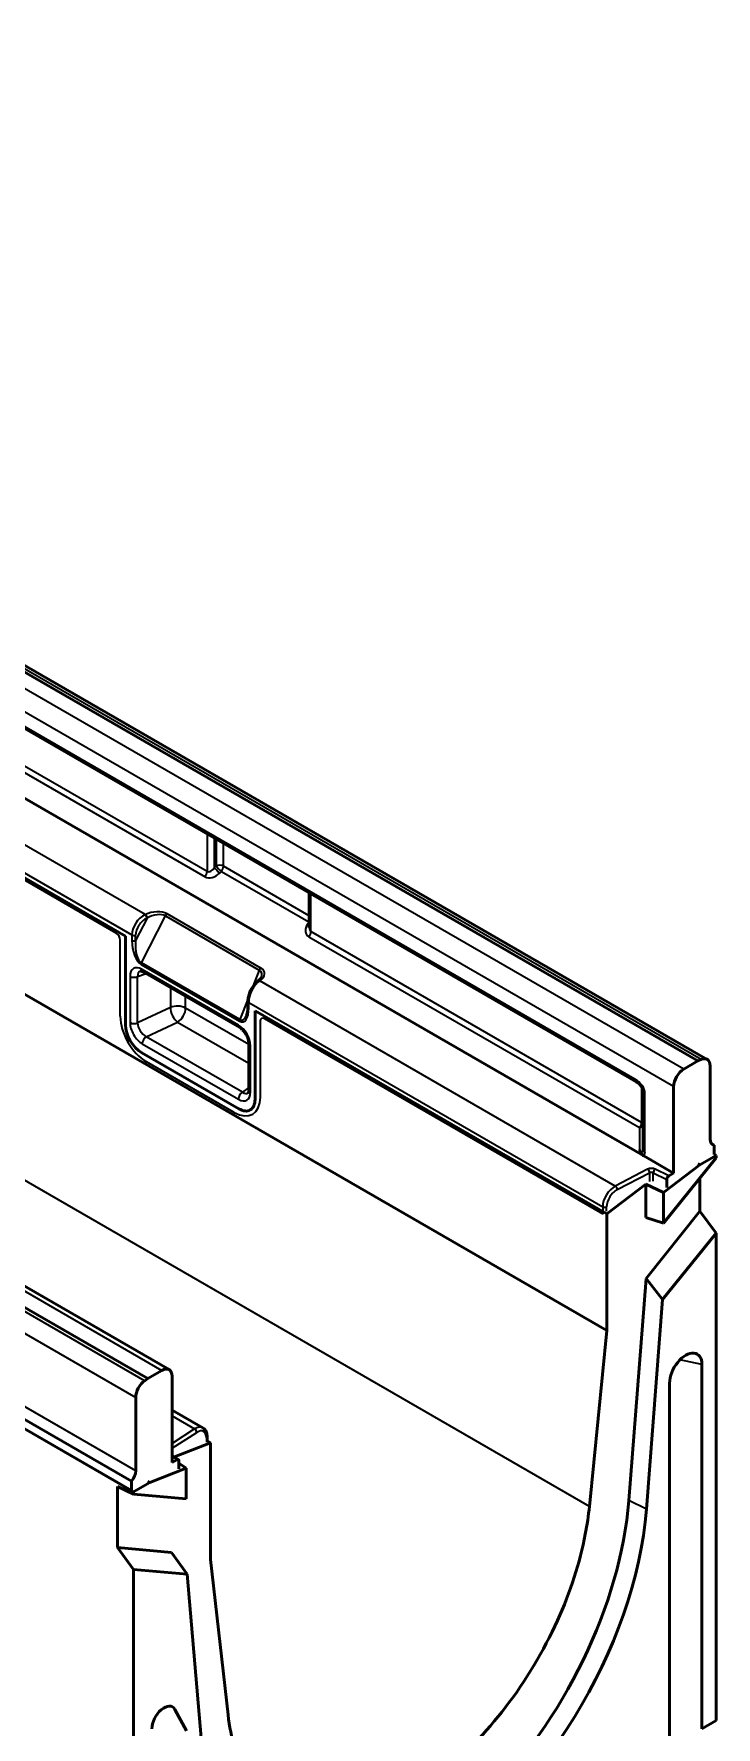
# Model space of a CAD drawing. Header units: millimetres. Extents: x 0 to 1485, y 0 to 1050.
# Drawn here: x 415.2 to 474.8, y 97.3 to 245.3 of the extents above; entities that cross this region are included whole.
import ezdxf

# ---------------------------------------------------------------- set-up
doc = ezdxf.new("R2010")
doc.units = ezdxf.units.MM
doc.header["$LTSCALE"] = 2.5
doc.layers.add('Sichtbar (ISO)', color=7, linetype='Continuous', lineweight=50)
doc.layers.add('Sichtbar schmal (ISO)', color=7, linetype='Continuous', lineweight=35)

msp = doc.modelspace()

# ---------------------------------------------------------------- linework, layer by layer
at = {"layer": 'Sichtbar (ISO)'}
for p, q in [((465.283, 131.913), (114.558, 334.404)), ((423.918, 117.828), (70.364, 321.952)), ((473.238, 155.489), (296.815, 257.347)), ((474.04, 155.626), (297.617, 257.484)), ((467.838, 153.677), (298.18, 251.63)), ((248.732, 229.586), (425.155, 127.728)), ((250.594, 230.363), (427.018, 128.505)), ((247.318, 220.605), (423.741, 118.747)), ((247.318, 219.788), (423.741, 117.93)), ((468.496, 147.205), (384.706, 195.581)), ((423.211, 166.41), (383.966, 189.068)), ((439.271, 170.171), (439.271, 167.147)), ((423.211, 158.653), (423.211, 166.41)), ((424.758, 163.266), (433.184, 158.401)), ((434.822, 162.509), (434.799, 162.493)), ((433.903, 160.705), (433.903, 160.226)), ((465.283, 142.119), (434.524, 159.878)), ((434.524, 159.878), (434.524, 152.121)), ((433.989, 157.007), (433.989, 152.958)), ((433.11, 151.305), (424.625, 156.204)), ((472.001, 154.775), (473.238, 155.489)), ((473.238, 155.489), (473.508, 155.612)), ((474.299, 155.054), (474.299, 148.644)), ((468.465, 152.877), (468.465, 147.716)), ((471.117, 145.691), (471.117, 153.244)), ((474.653, 148.141), (474.394, 148.29)), ((474.653, 148.141), (474.653, 147.324)), ((471.117, 145.691), (468.496, 147.205)), ((470.233, 141.303), (474.829, 147.02)), ((474.829, 147.222), (473.415, 146.406)), ((474.653, 147.324), (474.829, 147.222)), ((474.829, 147.02), (474.829, 147.222)), ((473.415, 146.406), (470.233, 143.988)), ((470.518, 145.141), (470.518, 144.441)), ((470.696, 145.448), (471.117, 145.691)), ((473.415, 146.406), (473.238, 146.508)), ((473.415, 145.261), (473.415, 142.345)), ((465.283, 142.119), (468.695, 144.711)), ((468.695, 144.711), (470.233, 143.988)), ((468.695, 141.8), (468.695, 144.711)), ((470.233, 143.988), (470.233, 141.303)), ((465.283, 131.913), (465.283, 142.119)), ((468.702, 136.481), (473.415, 142.345)), ((473.415, 142.345), (474.829, 140.44)), ((470.233, 141.303), (468.695, 141.8)), ((474.829, 140.44), (470.154, 134.624)), ((474.829, 97.824), (474.829, 140.44)), ((467.197, 117.057), (468.702, 136.481)), ((470.154, 134.624), (468.702, 136.481)), ((470.154, 134.624), (468.734, 116.298)), ((463.752, 116.553), (465.283, 131.913)), ((473.592, 128.953), (473.592, 97.11)), ((424.886, 127.54), (425.155, 127.728)), ((425.155, 127.728), (426.393, 128.443)), ((427.276, 120.38), (427.276, 127.932)), ((470.763, 95.477), (470.763, 127.32)), ((424.094, 119.658), (424.094, 126.068)), ((427.276, 124.97), (429.966, 123.417)), ((427.484, 120.87), (430.635, 122.115)), ((430.337, 122.636), (430.337, 122.237)), ((430.635, 122.115), (430.337, 122.287)), ((430.635, 122.115), (430.635, 111.909)), ((428.514, 119.902), (425.332, 118.645)), ((427.829, 120.632), (427.276, 121.012)), ((427.276, 120.38), (427.698, 120.623)), ((427.875, 119.821), (427.875, 120.521)), ((428.514, 119.902), (427.875, 120.33)), ((428.514, 117.216), (428.514, 119.902)), ((423.741, 117.93), (423.741, 118.747)), ((425.332, 118.645), (423.918, 117.828)), ((425.332, 118.645), (425.155, 118.747)), ((422.503, 112.951), (422.503, 118.278)), ((422.503, 118.278), (423.918, 117.626)), ((423.918, 117.828), (423.918, 117.626)), ((423.918, 117.626), (428.514, 117.216)), ((423.918, 111.046), (422.503, 112.951)), ((422.503, 112.951), (427.217, 112.53)), ((428.593, 110.628), (427.217, 112.53)), ((423.918, 111.046), (423.918, 68.43)), ((428.593, 110.628), (423.918, 111.046)), ((430.635, 111.909), (432.167, 98.318)), ((430.013, 93.942), (428.593, 110.628)), ((428.55, 96.943), (427.525, 98.806)), ((473.592, 97.11), (474.829, 97.824))]:
    msp.add_line(p, q, dxfattribs=at)
for centre, major_axis, ratio, start_param, end_param in [((424.625, 157.837), (-1, 1.732), 0.5773503, 0.7853982, 2.3561945), ((473.415, 154.544), (0.625, 1.083), 0.5773503, 5.4977871, 6.9638637), ((472.001, 153.754), (0.625, 1.083), 0.5773503, 0.7853982, 2.3561945), ((433.11, 152.938), (1, -1.732), 0.5773503, 5.4977871, 7.0685835), ((475.006, 149.052), (-0.5, -0.866), 0.5773503, 5.4977871, 6.5449847), ((470.696, 145.244), (0.126, 0.217), 0.5773419, 0.7892107, 2.360007), ((472.178, 128.137), (1, 1.732), 0.5773503, 5.4977871, 8.6393798), ((424.978, 126.579), (0.625, 1.083), 0.5773503, 0.8901179, 2.3561945), ((426.393, 127.422), (0.625, 1.083), 0.5773503, 5.4977871, 7.0685835), ((427.698, 120.419), (-0.126, -0.217), 0.5773419, 2.360007, 3.9308033), ((423.387, 119.25), (0.5, 0.866), 0.5773503, 4.4505896, 5.4977871), ((447.959, 108.03), (-13.663, -23.664), 0.5773503, 6.2728785, 8.5460044), ((449.373, 107.214), (-13.75, -23.816), 0.5773503, 5.5911625, 8.5460044), ((426.569, 97.722), (0.75, 1.299), 0.5773503, 5.9471685, 8.6393798)]:
    msp.add_ellipse(centre, major_axis=major_axis, ratio=ratio, start_param=start_param, end_param=end_param, dxfattribs=at)
for points, knots in [([(424.758, 163.266), (424.727, 163.284), (424.697, 163.298), (424.644, 163.321), (424.62, 163.328), (424.579, 163.339), (424.561, 163.342), (424.535, 163.344), (424.526, 163.343), (424.514, 163.342), (424.512, 163.341), (424.511, 163.341)], [-0.77993495, -0.77993495, -0.77993495, -0.77993495, -0.64466595, -0.64466595, -0.50939694, -0.50939694, -0.37412793, -0.37412793, -0.23885892, -0.23885892, -0.10358992, -0.10358992, -0.10358992, -0.10358992]), ([(433.903, 160.705), (433.903, 160.832), (433.918, 160.965), (433.976, 161.235), (434.018, 161.372), (434.126, 161.639), (434.191, 161.77), (434.34, 162.015), (434.423, 162.129), (434.602, 162.332), (434.698, 162.421), (434.799, 162.493)], [0, 0, 0, 0, 0.3141593, 0.3141593, 0.6283185, 0.6283185, 0.9424778, 0.9424778, 1.2566371, 1.2566371, 1.5707963, 1.5707963, 1.5707963, 1.5707963]), ([(434.822, 162.509), (434.851, 162.529), (434.878, 162.551), (434.927, 162.593), (434.95, 162.615), (434.99, 162.657), (435.008, 162.679), (435.04, 162.72), (435.053, 162.74), (435.075, 162.78), (435.084, 162.798), (435.091, 162.816)], [4.71238898, 4.71238898, 4.71238898, 4.71238898, 4.82100907, 4.82100907, 4.92962917, 4.92962917, 5.03824926, 5.03824926, 5.14686936, 5.14686936, 5.25548945, 5.25548945, 5.25548945, 5.25548945]), ([(433.792, 159.497), (433.806, 159.531), (433.818, 159.568), (433.841, 159.65), (433.852, 159.694), (433.87, 159.788), (433.878, 159.837), (433.89, 159.941), (433.895, 159.996), (433.901, 160.108), (433.903, 160.166), (433.903, 160.226)], [0.89985535, 0.89985535, 0.89985535, 0.89985535, 1.00847545, 1.00847545, 1.11709554, 1.11709554, 1.22571564, 1.22571564, 1.33433573, 1.33433573, 1.44295583, 1.44295583, 1.44295583, 1.44295583]), ([(433.989, 157.007), (433.989, 157.073), (433.982, 157.149), (433.949, 157.318), (433.922, 157.411), (433.85, 157.601), (433.804, 157.699), (433.695, 157.888), (433.633, 157.978), (433.502, 158.14), (433.432, 158.211), (433.302, 158.325), (433.24, 158.368), (433.184, 158.401)], [-0.779935, -0.779935, -0.779935, -0.779935, -0.5315834, -0.5315834, -0.2717127, -0.2717127, -0.0034149, -0.0034149, 0.2679019, 0.2679019, 0.536284, 0.536284, 0.779935, 0.779935, 0.779935, 0.779935]), ([(433.929, 152.707), (433.929, 152.707), (433.931, 152.708), (433.937, 152.715), (433.942, 152.721), (433.953, 152.743), (433.96, 152.759), (433.973, 152.8), (433.978, 152.825), (433.987, 152.885), (433.989, 152.92), (433.989, 152.958)], [-0.72725902, -0.72725902, -0.72725902, -0.72725902, -0.58180722, -0.58180722, -0.43635541, -0.43635541, -0.29090361, -0.29090361, -0.1454518, -0.1454518, 0, 0, 0, 0]), ([(468.465, 152.877), (468.465, 152.886), (468.465, 152.9), (468.46, 152.932), (468.456, 152.95), (468.444, 152.992), (468.436, 153.015), (468.413, 153.071), (468.398, 153.103), (468.356, 153.178), (468.328, 153.222), (468.254, 153.324), (468.205, 153.381), (468.089, 153.497), (468.022, 153.554), (467.914, 153.631), (467.876, 153.656), (467.838, 153.677)], [-0.1230985, -0.1230985, -0.1230985, -0.1230985, 0.0142662, 0.0142662, 0.1391054, 0.1391054, 0.2717591, 0.2717591, 0.4275458, 0.4275458, 0.6232017, 0.6232017, 0.8776949, 0.8776949, 1.1672345, 1.1672345, 1.3245994, 1.3245994, 1.3245994, 1.3245994]), ([(468.496, 147.205), (468.469, 147.22), (468.444, 147.238), (468.381, 147.291), (468.347, 147.329), (468.251, 147.461), (468.198, 147.577), (468.143, 147.727), (468.143, 147.729), (468.142, 147.731)], [0, 0, 0, 0, 0.02281424, 0.02281424, 0.06174589, 0.06174589, 0.14693076, 0.14693076, 0.1479932, 0.1479932, 0.1479932, 0.1479932]), ([(429.966, 123.417), (430.018, 123.387), (430.065, 123.349), (430.148, 123.264), (430.183, 123.216), (430.242, 123.113), (430.265, 123.058), (430.302, 122.944), (430.315, 122.885), (430.333, 122.763), (430.337, 122.7), (430.337, 122.636)], [-0.78539816, -0.78539816, -0.78539816, -0.78539816, -0.62831853, -0.62831853, -0.4712389, -0.4712389, -0.31415927, -0.31415927, -0.15707963, -0.15707963, 0, 0, 0, 0]), ([(432.167, 98.318), (432.281, 97.304), (432.478, 96.352), (433.247, 93.917), (433.985, 92.605), (436.097, 90.355), (437.551, 89.568), (440.987, 88.947), (442.958, 89.167), (446.947, 90.607), (448.918, 91.741), (452.821, 94.823), (454.715, 96.769), (458.202, 101.312), (459.745, 103.889), (462.091, 109.083), (462.917, 111.641), (463.553, 114.943), (463.672, 115.757), (463.752, 116.553)], [-13.0775673, -13.0775673, -13.0775673, -13.0775673, -12.2782383, -12.2782383, -10.8639798, -10.8639798, -9.1619318, -9.1619318, -7.3760583, -7.3760583, -5.7181179, -5.7181179, -4.0087032, -4.0087032, -2.2235158, -2.2235158, -0.5556664, -0.5556664, 0, 0, 0, 0])]:
    msp.add_open_spline(points, degree=3, knots=knots, dxfattribs=at)
at = {"layer": 'Sichtbar schmal (ISO)'}
for p, q in [((463.752, 116.553), (113.027, 319.044)), ((472.001, 154.775), (295.578, 256.633)), ((473.508, 155.612), (297.084, 257.47)), ((471.117, 153.244), (294.694, 255.102)), ((467.735, 153.906), (298.076, 251.859)), ((249.969, 230.301), (426.393, 128.443)), ((248.463, 229.398), (424.886, 127.54)), ((247.671, 227.926), (424.094, 126.068)), ((430.338, 172.046), (338.301, 225.184)), ((338.124, 224.729), (430.162, 171.591)), ((424.094, 119.658), (247.671, 221.516)), ((424.912, 168.285), (382.32, 192.876)), ((381.296, 191.017), (423.758, 166.502)), ((422.393, 166.657), (384.784, 188.371)), ((430.338, 175.328), (430.338, 172.046)), ((430.979, 172.403), (430.979, 174.958)), ((431.123, 174.875), (431.123, 172.544)), ((431.764, 172.511), (431.764, 174.505)), ((431.123, 172.544), (430.979, 172.403)), ((431.442, 171.915), (431.587, 172.056)), ((431.587, 172.056), (439.229, 167.643)), ((439.271, 168.177), (431.764, 172.511)), ((439.417, 166.805), (439.417, 170.086)), ((425.097, 167.982), (424.093, 166.013)), ((424.603, 164.062), (426.698, 168.168)), ((424.94, 168.298), (424.912, 168.285)), ((425.069, 167.969), (425.097, 167.982)), ((426.698, 168.168), (434.892, 163.437)), ((435.037, 163.608), (426.843, 168.339)), ((439.229, 167.643), (439.128, 167.478)), ((422.745, 159.395), (422.745, 166.046)), ((423.758, 166.502), (423.758, 166.023)), ((424.093, 166.013), (424.093, 166.492)), ((439.24, 166.349), (468.142, 149.663)), ((468.319, 150.118), (439.417, 166.805)), ((423.599, 162.885), (423.599, 158.837)), ((424.268, 162.865), (424.998, 163.127)), ((424.268, 158.817), (424.268, 162.865)), ((424.571, 163.927), (433.164, 158.966)), ((433.196, 159.102), (424.603, 164.062)), ((433.081, 158.629), (424.654, 163.494)), ((434.892, 163.437), (434.323, 161.983)), ((427.125, 161.899), (427.125, 160.153)), ((434.944, 162.493), (434.967, 162.509)), ((466.019, 144.552), (434.944, 162.493)), ((427.125, 160.153), (424.268, 158.817)), ((428.461, 160.112), (428.461, 161.127)), ((433.989, 156.921), (428.461, 160.112)), ((433.922, 160.958), (433.196, 159.102)), ((433.976, 160.602), (464.912, 142.742)), ((433.976, 160.124), (433.976, 160.602)), ((425.019, 157.609), (427.754, 158.887)), ((427.754, 158.887), (433.989, 155.288)), ((434.99, 158.976), (434.99, 152.326)), ((464.912, 142.109), (435.342, 159.181)), ((424.666, 156.996), (433.069, 152.145)), ((433.423, 152.757), (425.019, 157.609)), ((432.701, 150.993), (425.034, 155.42)), ((434.135, 152.754), (434.135, 156.802)), ((433.989, 153.161), (433.423, 152.757)), ((468.319, 153.234), (468.319, 150.118)), ((468.612, 147.511), (468.612, 152.672)), ((468.142, 149.663), (468.142, 147.731)), ((468.844, 146.021), (466.019, 144.552)), ((466.186, 144.241), (469.011, 145.709)), ((469.011, 145.709), (469.011, 144.962)), ((469.339, 145.713), (470.518, 145.141)), ((469.339, 144.995), (469.339, 145.713)), ((470.696, 145.448), (469.5, 146.027)), ((464.912, 142.742), (464.912, 142.109)), ((465.256, 142.359), (465.256, 142.737)), ((473.592, 128.953), (471.661, 129.359)), ((427.276, 124.462), (429.249, 123.323)), ((429.249, 123.323), (427.276, 122.058)), ((427.276, 121.638), (429.435, 123.023)), ((430.273, 122.539), (430.273, 122.161)), ((427.276, 120.913), (427.698, 120.623)), ((468.734, 116.298), (467.197, 117.057))]:
    msp.add_line(p, q, dxfattribs=at)
for centre, major_axis, ratio, start_param, end_param in [((429.985, 171.842), (0.25, 0.433), 0.5773503, 4.4505896, 5.4977871), ((430.869, 172.47), (-0.843, -0.771), 0.6979017, 0.2172594, 1.6135228), ((430.692, 172.722), (-0.342, -0.682), 0.5346109, 6.2521364, 7.6483998), ((431.266, 172.167), (0.348, -0.359), 0.12175, 3.8809968, 5.3648595), ((431.41, 172.307), (-0.5, 0), 0.5773503, 3.9269908, 5.3232542), ((431.41, 172.307), (0.348, -0.359), 0.12175, 3.8809968, 5.3648595), ((431.41, 172.307), (0.25, 0.433), 0.5773503, 4.4505896, 5.4977871), ((424.912, 167.06), (-0.857, -1.235), 0.625286, 3.9790037, 5.5498), ((425.069, 166.948), (0.734, 1.017), 0.6341106, 0.8499338, 2.4207302), ((424.912, 168.081), (0.106, -0.226), 0.5138379, 0.8325514, 2.4033477), ((425.727, 167.737), (-1.42, -0.216), 0.5346616, 3.7311777, 5.2162444), ((424.94, 168.094), (-0.106, 0.226), 0.5138379, 3.974144, 5.5449403), ((425.727, 167.533), (1.188, 0.394), 0.5354703, 0.458747, 1.9438137), ((426.843, 168.135), (0.125, 0.217), 0.5773503, 0.7853982, 1.7453293), ((439.947, 167.229), (-0.843, -0.771), 0.6979017, 5.1041813, 6.5004447), ((438.952, 167.73), (0.426, -0.261), 0.2960565, 5.3117602, 5.7193289), ((439.053, 167.895), (-0.25, -0.433), 0.5773503, 1.3089969, 1.4498652), ((439.053, 167.895), (0.426, -0.261), 0.2960565, 5.3117602, 5.4187278), ((422.391, 166.248), (-0.249, 0.434), 0.5805074, 3.9338933, 5.499219), ((423.935, 166.604), (-0.25, 0), 0.5773503, 0.7853982, 2.2514747), ((424.647, 165.662), (0.229, -1.806), 0.4754597, 4.4513154, 5.936382), ((423.935, 166.125), (-0.25, 0), 0.5773503, 0.7853982, 2.2514747), ((424.824, 165.764), (-0.065, -1.747), 0.4267709, 4.5855287, 6.0705954), ((439.064, 166.601), (-0.25, -0.433), 0.5773503, 1.3089969, 2.3561945), ((439.771, 167.48), (-0.342, -0.682), 0.5346109, 5.4667382, 6.2521364), ((424.666, 162.256), (-0.758, 1.313), 0.5710761, 5.5032504, 7.0631203), ((423.953, 163.09), (0.5, 0), 0.5773503, 3.9269908, 5.3930674), ((425.019, 162.46), (-0.586, 0.84), 0.5621281, 6.1312507, 7.0147756), ((424.748, 164.029), (-0.125, -0.217), 0.5773503, 4.8869219, 5.4977871), ((425.008, 163.699), (-0.25, -0.433), 0.5773503, 5.4977871, 6.2831853), ((435.037, 163.404), (0.125, 0.217), 0.5773503, 0.7853982, 1.7453293), ((433.995, 162.759), (1.108, 0.44), 0.6019721, 5.7715073, 6.7134735), ((433.995, 162.963), (-1.36, -0.242), 0.5782051, 2.2586988, 3.7437654), ((434.944, 161.268), (0.659, 1.351), 0.5249266, 0.7487243, 2.3195206), ((434.944, 162.289), (-0.145, 0.204), 0.634537, 5.439648, 6.2831853), ((434.967, 162.305), (-0.145, 0.204), 0.634537, 5.439648, 6.2831853), ((427.754, 159.704), (-1, 0), 0.5773503, 3.9269908, 5.3930674), ((427.754, 159.704), (0.424, -0.906), 0.5138379, 3.974144, 5.5449403), ((427.754, 159.704), (0.5, 0.866), 0.5773503, 3.9269908, 5.4977871), ((433.088, 160.789), (0.383, -1.887), 0.4251727, 5.9237943, 7.408861), ((434.153, 160.705), (-0.25, 0), 0.5773503, 0, 0.7853982), ((434.153, 160.226), (-0.25, 0), 0.5773503, 0, 0.7853982), ((425.046, 158.081), (-1.616, 2.822), 0.5805074, 0.7923007, 2.3576264), ((424.666, 158.221), (0.758, -1.299), 0.5773328, 3.9214978, 5.4922942), ((423.953, 159.041), (-0.5, 0), 0.5773503, 0.7853982, 2.2514747), ((425.019, 158.425), (-0.553, 0.841), 0.6058841, 0.7449672, 2.3157635), ((433.069, 157.405), (-0.75, 1.299), 0.5836934, 3.932454, 5.4923239), ((433.434, 158.834), (-0.25, -0.433), 0.5773503, 5.4977871, 6.2831853), ((433.34, 159.068), (-0.125, -0.217), 0.5773503, 4.8869219, 5.4977871), ((433.264, 160.891), (0.111, -1.839), 0.3793738, 6.0282942, 6.9702604), ((435.344, 158.77), (-0.25, 0.437), 0.5741908, 5.5045995, 7.0699252), ((425.019, 157.201), (0.25, 0.433), 0.5773503, 0.7853982, 2.3561945), ((434.489, 157.007), (-0.5, 0), 0.5773503, 0, 0.7853982), ((433.423, 152.349), (0.25, 0.433), 0.5773503, 0.7853982, 2.3561945), ((433.069, 153.37), (-0.758, 1.299), 0.5773328, 2.3507015, 3.9214978), ((433.423, 153.574), (0.473, -0.888), 0.5470267, 5.5109434, 6.3544807), ((434.489, 152.958), (-0.5, 0), 0.5773503, 0, 0.7853982), ((468.088, 154.11), (-0.25, -0.433), 0.5773503, 5.4977871, 6.2831853), ((467.612, 153.148), (-0.887, 0.802), 0.5755611, 3.6210666, 5.0687645), ((468.965, 152.877), (-0.5, 0), 0.5773503, 0, 0.7853982), ((432.689, 153.669), (1.625, -2.838), 0.5741908, 5.5045995, 7.0699252), ((467.965, 149.914), (-0.25, -0.433), 0.5773503, 1.3089969, 2.3561945), ((467.965, 149.914), (0.5, 0), 0.5377111, 5.0737561, 6.2831853), ((467.965, 149.914), (0.5, 0), 0.5773503, 0, 0.7853982), ((467.965, 148.626), (0.438, -1.094), 0.2209282, 5.5780495, 6.7874787), ((468.965, 147.716), (-0.5, 0), 0.5773503, 0, 0.7853982), ((467.612, 148.422), (0.88, -1.221), 0.3896244, 0.0088833, 0.4955783), ((469.178, 145.806), (-0.5, 0), 0.5773503, 4.0142573, 5.4454273), ((468.844, 145.817), (-0.115, 0.222), 0.5463429, 3.9518352, 5.5226315), ((469.178, 145.602), (0.25, 0), 0.5773503, 0.8726646, 2.3038346), ((469.5, 145.823), (-0.109, -0.225), 0.5248339, 3.8870043, 5.4578006), ((466.019, 143.327), (-0.801, -1.269), 0.6019644, 3.9508038, 5.5216001), ((466.186, 143.22), (0.677, 1.052), 0.6067281, 0.8144677, 2.3852641), ((466.019, 144.348), (-0.115, 0.222), 0.5463429, 3.9518352, 5.5226315), ((465.089, 142.844), (-0.25, 0), 0.5773503, 0.7853982, 2.3038346), ((429.249, 122.099), (0.703, 1.326), 0.5516312, 6.2631869, 7.0485851), ((429.249, 123.119), (-0.135, 0.21), 0.6067752, 3.8994036, 5.4701999), ((429.435, 122.002), (-0.578, -1.109), 0.5463791, 2.3326179, 3.9034142), ((430.087, 122.636), (0.25, 0), 0.5773503, 5.550147, 6.2831853)]:
    msp.add_ellipse(centre, major_axis=major_axis, ratio=ratio, start_param=start_param, end_param=end_param, dxfattribs=at)

doc.saveas('drawing.dxf')
